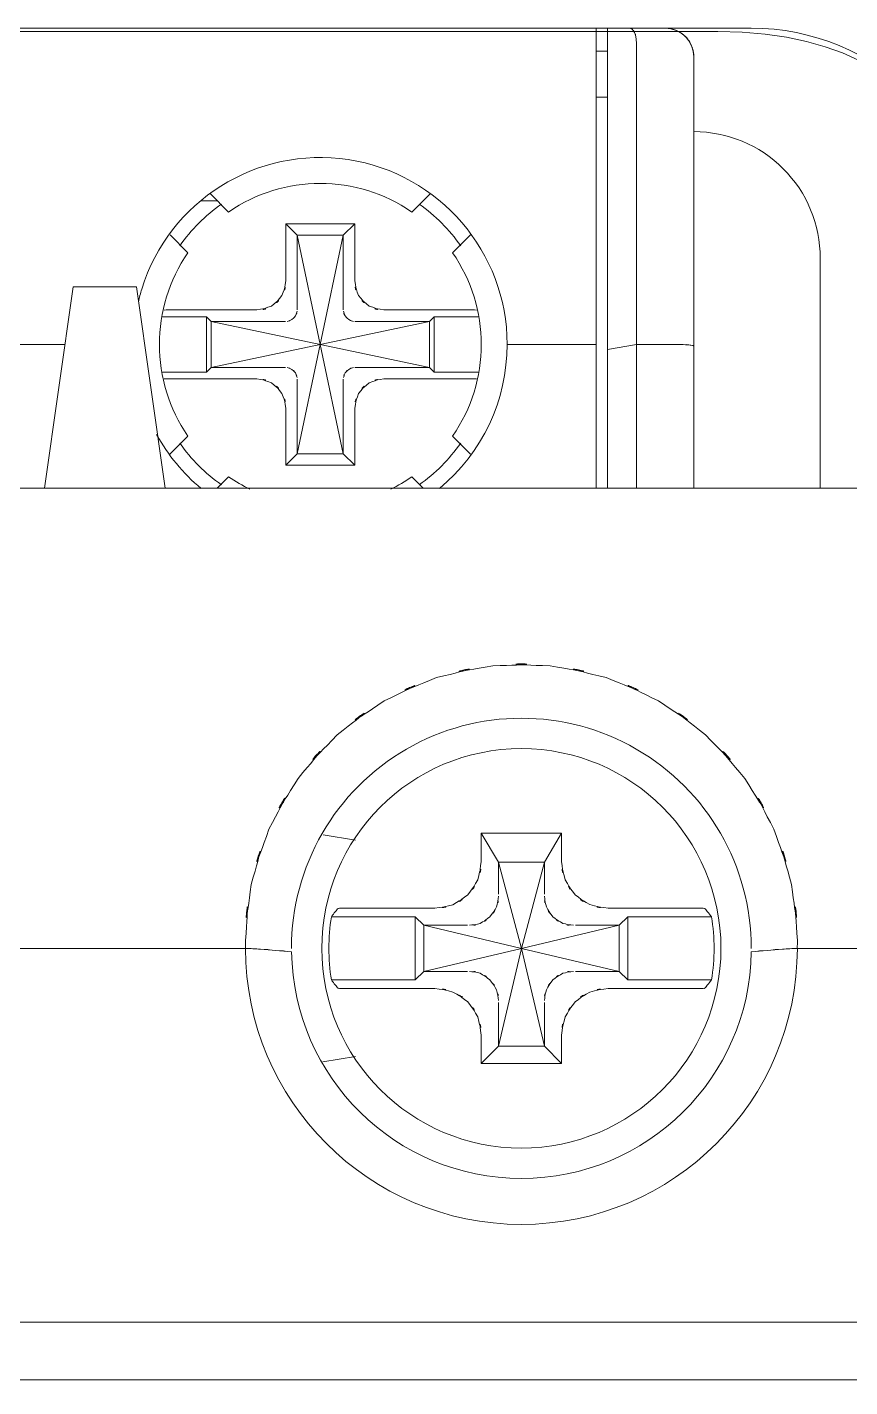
# Model space of a CAD drawing. Header units: millimetres. Extents: x 41 to 1635, y 11 to 1528.
# Drawn here: x 516.48 to 532.2, y 1172.71 to 1198.66 of the extents above; entities that cross this region are included whole.
import ezdxf

# ---------------------------------------------------------------- set-up
doc = ezdxf.new("R2010")
doc.units = ezdxf.units.MM
doc.header["$LTSCALE"] = 8
doc.layers.get('0').update_dxf_attribs({"linetype": 'CONTINUOUS'})
doc.layers.add('PDF_Geometry', color=7, linetype='CONTINUOUS')

# ---------------------------------------------------------------- blocks, each defined once
blk = doc.blocks.new('Contactor2')
at = {"layer": 'PDF_Geometry', "lineweight": 9}
for points in [[(-0.2415555277777912, 0), (-0.2444027777777933, 0), (-0.6933888333333584, 0), (-0.6962360833333037, 0)], [(-0.2444027777777933, 0), (-0.2444027777777933, -0.00352818055557691), (-0.2444027777777933, -0.0781529861111494), (-0.2444027777777933, -0.1136534027777998)], [(-0.2415555277777912, -0.1136534027777998), (-0.2415555277777912, -0.07937537500004055), (-0.2415555277777912, 0), (-0.2362221666666642, 0)], [(-0.2444027777777933, -0.00566695833333597), (-0.2415555277777912, -0.00566695833333597)], [(-0.2415555277777912, -0.07937537500004055), (-0.2344582916666695, -0.0781529861111494), (-0.2344582916666695, -0.00352818055557691)], [(-0.2444027777777933, -0.01704237500007366), (-0.2415555277777912, -0.01704237500007366)], [(-0.3419443749999687, -0.0426254305555176), (-0.3380694861111238, -0.0426254305555176)], [(-0.3040693055555721, -0.06243050000000494), (-0.3040693055555721, -0.04830594444445069), (-0.3211388055555631, -0.04830594444445069), (-0.3211388055555631, -0.06243050000000494)], [(-0.3211388055555631, -0.04830594444445069), (-0.318291555555561, -0.05115340277779978), (-0.318291555555561, -0.06958347222223438)], [(-0.318291555555561, -0.08668094444442431), (-0.318291555555561, -0.1051534027778871), (-0.3126110555555783, -0.0781529861111494), (-0.318291555555561, -0.05115340277779978), (-0.3069305416666452, -0.05115340277779978), (-0.3040693055555721, -0.04830594444445069)], [(-0.3069305416666452, -0.06958347222223438), (-0.3069305416666452, -0.05115340277779978), (-0.3126110555555783, -0.0781529861111494), (-0.3395970694444372, -0.07245891666661919), (-0.321166569444415, -0.07245891666661919)], [(-0.3808055416666889, -0.1136534027777998), (-0.3736943194444393, -0.06394450000004781), (-0.3580555416666584, -0.06394450000004781), (-0.3509582916667, -0.1136534027777998)], [(-0.3493054722222269, -0.06961144444449019), (-0.3283055555555734, -0.06961144444449019)], [(-0.2969027638889088, -0.06961144444449019), (-0.2758748749999995, -0.06961144444449019)], [(-0.3407359583333118, -0.07131958333343391), (-0.3516110277777784, -0.07131958333343391)], [(-0.3407359583333118, -0.08495840277782918), (-0.3407359583333118, -0.07131958333343391), (-0.3395970694444372, -0.07245891666661919), (-0.3395970694444372, -0.0838334861111889), (-0.321166569444415, -0.0838334861111889)], [(-0.3211388055555631, -0.1079728888889804), (-0.318291555555561, -0.1051534027778871), (-0.3069305416666452, -0.1051534027778871), (-0.3126110555555783, -0.0781529861111494), (-0.2856110416666411, -0.07245891666661919), (-0.2856110416666411, -0.0838334861111889), (-0.2844721527777665, -0.08495840277782918), (-0.2844721527777665, -0.07131958333343391)], [(-0.2735970833332999, -0.07131958333343391), (-0.2844721527777665, -0.07131958333343391), (-0.2856110416666411, -0.07245891666661919), (-0.3040555277777912, -0.07245891666661919)], [(-0.3893193194444393, -0.0781529861111494), (-0.3757222500000239, -0.0781529861111494)], [(-0.3040555277777912, -0.0838334861111889), (-0.2856110416666411, -0.0838334861111889), (-0.3126110555555783, -0.0781529861111494), (-0.3395970694444372, -0.0838334861111889), (-0.3407359583333118, -0.08495840277782918), (-0.3516110277777784, -0.08495840277782918)], [(-0.2344582916666695, -0.1136534027777998), (-0.2344582916666695, -0.0781529861111494), (-0.2245137916666522, -0.0781529861111494)], [(-0.3283055555555734, -0.08665297222228219), (-0.3493054722222269, -0.08665297222228219)], [(-0.3069305416666452, -0.08668094444442431), (-0.3069305416666452, -0.1051534027778871), (-0.3040693055555721, -0.1079728888889804)], [(-0.2758748749999995, -0.08665297222228219), (-0.2969027638889088, -0.08665297222228219)], [(-0.2735970833332999, -0.08495840277782918), (-0.2844721527777665, -0.08495840277782918)], [(-0.3211388055555631, -0.09384750000003805), (-0.3211388055555631, -0.1079728888889804), (-0.3040693055555721, -0.1079728888889804), (-0.3040693055555721, -0.09384750000003805)], [(-0.3119165555555696, -0.1992645277778138), (-0.3038749722222178, -0.2006115416667171)], [(-0.2728055277777912, -0.2058893888888633), (-0.2728055277777912, -0.1989169722222641), (-0.252930527777778, -0.1989169722222641), (-0.252930527777778, -0.2058893888888633)], [(-0.2728055277777912, -0.1989169722222641), (-0.268555527777778, -0.2060284166666406), (-0.2571805277777912, -0.2060284166666406), (-0.252930527777778, -0.1989169722222641)], [(-0.2571805277777912, -0.2139723055555578), (-0.2571805277777912, -0.2060284166666406), (-0.2628610416666675, -0.2273339166666801), (-0.268555527777778, -0.2060284166666406), (-0.268555527777778, -0.2139723055555578)], [(-0.3068194861111238, -0.2173894305556132), (-0.2842778055555755, -0.2173894305556132)], [(-0.2414304999999786, -0.2173894305556132), (-0.2189027916666646, -0.2173894305556132)], [(-0.2762222222222022, -0.2216390000000956), (-0.2870277777777801, -0.2216390000000956), (-0.2628610416666675, -0.2273339166666801), (-0.2870277777777801, -0.2330280000001039), (-0.2870277777777801, -0.2216390000000956), (-0.2891387916666872, -0.2195282083333723)], [(-0.2495138333333102, -0.2330280000001039), (-0.2387082777777891, -0.2330280000001039), (-0.2628610416666675, -0.2273339166666801), (-0.268555527777778, -0.2514860416666806), (-0.2571805277777912, -0.2514860416666806), (-0.2628610416666675, -0.2273339166666801), (-0.2387082777777891, -0.2216390000000956), (-0.2387082777777891, -0.2330280000001039), (-0.2365692916666831, -0.2351387916667136), (-0.2365692916666831, -0.2195282083333723)], [(-0.2842778055555755, -0.2372784166666406), (-0.3068194861111238, -0.2372784166666406)], [(-0.2189027916666646, -0.2372784166666406), (-0.2414304999999786, -0.2372784166666406)], [(-0.268555527777778, -0.2407082500000115), (-0.268555527777778, -0.2514860416666806), (-0.2728055277777912, -0.2557500277778217)], [(-0.2571805277777912, -0.2407082500000115), (-0.2571805277777912, -0.2514860416666806), (-0.252930527777778, -0.2557500277778217)], [(-0.252930527777778, -0.2487504861111347), (-0.252930527777778, -0.2557500277778217), (-0.2728055277777912, -0.2557500277778217), (-0.2728055277777912, -0.2487504861111347)], [(-0.3038749722222178, -0.2540554583333687), (-0.3119305555555343, -0.2553889027777814)], [(-0.1534582777777587, -0.3338894444444804), (-0.7843055694444274, -0.3338894444444804)]]:
    blk.add_lwpolyline(points, dxfattribs=at)
for points in [[(-0.2216527777777628, -0.002847472222242686, 0.06923595930962671), (-0.2232220972222194, -0.001333458333419912, 0.08122660930530984), (-0.2252222638888952, -0.0003340000000662258, 0.0790498631231946), (-0.2273472638888734, 0), (-0.2362221666666642, 0), (-0.2273472638888734, 0), (-0.2060415416666501, 0, -0.4143136543486686), (-0.1492082777777455, -0.05683391666661919)], [(-0.2273472638888734, 0, -0.4130928227342515), (-0.2202360416666806, -0.007111444444490189), (-0.2202360416666806, -0.07852766666667321), (-0.2202360416666806, -0.1136534027777998)], [(-0.1889860416666806, -0.1136534027777998), (-0.1889860416666806, -0.05683391666661919, 0.4142442609788229), (-0.2202360416666806, -0.02556950000007419)], [(-0.2664027777777846, -0.0781529861111494, 0.8596396196227543), (-0.3567530068780229, -0.06447440532906512, 0.01912810335410667), (-0.3575555972223015, -0.06761169444439474)], [(-0.3397360833333209, -0.04097240277781111), (-0.3352500000000305, -0.04543051388895947, -0.3123067119616016), (-0.2899583194444517, -0.04543051388895947), (-0.2854722361111044, -0.04097240277781111)], [(-0.3497638750000078, -0.1052644583332949), (-0.3453193194444566, -0.1008054999999786, -0.3116805230595352), (-0.3453193194444566, -0.05548605555554786), (-0.349736111111099, -0.05105591666665532)], [(-0.2754444583333111, -0.05105591666665532), (-0.2798887916666786, -0.05548605555554786, -0.3121365451431568), (-0.2798887916666786, -0.1008054999999786), (-0.2754444583333111, -0.1052644583332949)], [(-0.2831526805555882, -0.1137229166666884, 0.2235223477948356), (-0.2664027777777846, -0.0781529861111494), (-0.2444027777777933, -0.0781529861111494)], [(-0.3300139027777504, -0.113903472222205, -0.03855407357889107), (-0.3352500000000305, -0.1108474861111972), (-0.3380694861111238, -0.1136534027777998)], [(-0.2871388333333584, -0.1136534027777998), (-0.2899583194444517, -0.1108474861111972, -0.0387101121287113), (-0.2951666527777661, -0.1139034722223187)], [(-0.2762222222222022, -0.2330280000001039), (-0.2870277777777801, -0.2330280000001039), (-0.2891387916666872, -0.2351387916667136), (-0.3098333194444649, -0.2351387916667136, -0.08273767262502696), (-0.3098333194444649, -0.2195282083333723), (-0.2891387916666872, -0.2195282083333723), (-0.2891387916666872, -0.2351387916667136)], [(-0.2495138333333102, -0.2216390000000956), (-0.2387082777777891, -0.2216390000000956), (-0.2365692916666831, -0.2195282083333723), (-0.2159027500000548, -0.2195282083333723, -0.08408157926966128), (-0.2159027499999979, -0.2351387916667136), (-0.2365692916666831, -0.2351387916667136)], [(-0.7885971111111303, -0.2277086111112112), (-0.7885971111116987, -0.323958513888897, -0.4144878227867246), (-0.7843055694444274, -0.3196809583333788), (-0.1534582777777587, -0.3196809583331515, -0.4152934030877152), (-0.1492082777777455, -0.323958513888897), (-0.1492082777777455, -0.2277086111112112), (-0.1492082777777455, -0.323958513888897), (-0.1492082777777455, -0.3356526805555404)], [(-0.4043888472222079, -0.227528055555581, 0.002589240893631652), (-0.4006805416666452, -0.2273339166666801), (-0.3310832916666868, -0.2273339166666801, 0.999587610104362), (-0.1946527638888824, -0.2273339166666801), (-0.1534582777777587, -0.2273339166666801)]]:
    blk.add_lwpolyline(points, format="xyb", dxfattribs=at)
blk.add_lwpolyline([(-0.1563055277777607, -0.1136534027777998), (-0.7814583194444253, -0.1136534027777998)], close=True, dxfattribs=at)
blk.add_circle((-0.2628874413558719, -0.2273350795811666), 0.04934577470291374, dxfattribs=at)
for centre, radius, start, end in [((-0.3128341109537018, -0.0779564463925908), 0.04212462929400537, 125.0528971138177, 144.9494998349133), ((-0.3126753191482408, -0.07819163789872619), 0.04250637746441797, 35.07677364659045, 54.76605295307002), ((-0.3125695746061865, -0.0781626713960577), 0.04618586835239558, 208.7665882698254, 230.3483025105373), ((-0.3124815237891312, -0.07798333695950532), 0.04261586927344563, 215.1663672077262, 234.831313162206), ((-0.3130354672625231, -0.07774155603010513), 0.0430076322910229, 305.349776889181, 324.807319191534), ((-0.2628830116901213, -0.2273279244268451), 0.05684147033933121, 359.9939598667409, 180.021134225604), ((-0.3081826181746692, 0.1732224174279509), 0.4012104405792221, 266.7278382332551, 267.2561735653577), ((-0.262859905462733, -0.2273465257185308), 0.05682674651906592, 180.8411819776516, 359.1305089655899), ((-0.216367094400141, 0.1519255556318058), 0.3798805858130675, 272.7167883121022, 273.2768665972661)]:
    blk.add_arc(centre, radius, start, end, dxfattribs=at)
for points in [[(-0.2354861388888594, -0.0002780555555546016), (-0.2365415416667247, 0.0002356527777465089), (-0.2350972499999671, -0.0003060277776967268), (-0.2362221666666073, 0)], [(-0.2349304583333378, -0.001041847222268188), (-0.2357082361111225, 0.0001661388887441717), (-0.2345693333332974, -0.001361430555562038), (-0.2354861388888594, -0.0002780555555546016)], [(-0.2345555555556302, -0.002181166666559875), (-0.2350554999999304, -0.0004586249999647407), (-0.2343194722221824, -0.002736416666721198), (-0.2349304583333378, -0.001041847222268188)], [(-0.2344582916666695, -0.00352818055557691), (-0.2345693333332974, -0.001514013888936461), (-0.234347236111148, -0.004180916666655321), (-0.2345555555556302, -0.002181166666559875)], [(-0.2206111527777921, -0.004833652777733732), (-0.2208054861110895, -0.00420888888902482), (-0.2211388472222779, -0.003611249999948996), (-0.2215137499999855, -0.00306956944450576)], [(-0.2202360416666806, -0.007111444444490189), (-0.2202360416666806, -0.006402763888900154), (-0.2203748472221605, -0.005694930555591782), (-0.2205694027778691, -0.005027777777740994)], [(-0.3220693750000692, -0.06606972222220975), (-0.3202499861110937, -0.06073676388905369), (-0.3221526666667387, -0.0679728194445488), (-0.3211388055555062, -0.06243050000011863)], [(-0.3040693055555721, -0.06243050000011863), (-0.3030416666666724, -0.06795841666667002), (-0.3049583472221684, -0.06073676388905369), (-0.3031387361111229, -0.06605615277771903)], [(-0.3246805416666803, -0.06866709722226005), (-0.3204583055555759, -0.0650694166665744), (-0.3256944027776854, -0.07027775000005931), (-0.3220693750000692, -0.06606972222220975)], [(-0.3031387361111229, -0.06605615277771903), (-0.2995139166666831, -0.07027775000005931), (-0.3047222500000544, -0.06505584722231106), (-0.3005000138888363, -0.06866709722226005)], [(-0.3493054722222269, -0.06961144444449019), (-0.3499444305556381, -0.06961144444449019), (-0.3505554166666798, -0.06959788888889307), (-0.35118061111109, -0.06965298611112303)], [(-0.3283055555556302, -0.06961144444449019), (-0.3227776388888515, -0.06859758333348509), (-0.3299861527777921, -0.07048629166661158), (-0.3246805416666803, -0.06866709722226005)], [(-0.3187359722222709, -0.07109748611105715), (-0.3179859583333382, -0.06938934722211343), (-0.3188472361110826, -0.07172224999999344), (-0.3183055416667457, -0.06993104166667763)], [(-0.3068750138888845, -0.06993104166667763), (-0.3063055694443619, -0.07172224999999344), (-0.3072221527778538, -0.06938934722211343), (-0.3064443750000692, -0.07109748611105715)], [(-0.3005000138888363, -0.06866709722226005), (-0.2951944166667317, -0.07048629166661158), (-0.3024304722222269, -0.06859758333348509), (-0.296902763888852, -0.06961144444449019)], [(-0.2739999583333201, -0.06965298611112303), (-0.2746249305555466, -0.06959788888889307), (-0.2752638888888441, -0.06961144444449019), (-0.2758748749999995, -0.06961144444449019)], [(-0.3208054444444315, -0.07244450000007419), (-0.3190000277778609, -0.07188924999991286), (-0.3213611111110595, -0.07276408333336803), (-0.3196387777778682, -0.07200029166665445)], [(-0.3196387777778682, -0.07200029166665445), (-0.3182222500000762, -0.07073636111113046), (-0.3200138888888659, -0.07251401388884915), (-0.3187359722222709, -0.07109748611105715)], [(-0.3064443750000692, -0.07109748611105715), (-0.3051666666666506, -0.07251401388884915), (-0.3069720833333349, -0.07073636111113046), (-0.3055555555555429, -0.07200029166665445)], [(-0.3055555555555429, -0.07200029166665445), (-0.3038472083334227, -0.07276408333336803), (-0.3061665416665846, -0.07188924999991286), (-0.3044026666666468, -0.07244450000007419)], [(-0.2228749583333638, -0.07818095833340521), (-0.2253193333333456, -0.078125), (-0.2220554305555424, -0.07818095833340521), (-0.224513791666709, -0.07815298611103572)], [(-0.2214859861111336, -0.0782640277777773), (-0.2235139166666613, -0.07811144444440288), (-0.2207499583333856, -0.0782640277777773), (-0.2228749583333638, -0.07818095833340521)], [(-0.2205831666666427, -0.07837508333341248), (-0.2220276666665768, -0.07819451388877496), (-0.2201805138889767, -0.07844459722218744), (-0.2214859861111336, -0.0782640277777773)], [(-0.2202360416666806, -0.07852766666655953), (-0.2206389027777504, -0.07825047222218018), (-0.2199999444444529, -0.07852766666655953), (-0.2205831666666427, -0.07837508333341248)], [(-0.3196387777778682, -0.08429209722226005), (-0.3213611111110595, -0.08352831944444006), (-0.3190000277778609, -0.08441670833326498), (-0.3208054444444315, -0.08384790277773391)], [(-0.3187359722222709, -0.08519491666675094), (-0.3200138888888659, -0.08376397222218657), (-0.3182222500000762, -0.08556959722227475), (-0.3196387777778682, -0.08429209722226005)], [(-0.3055555555555429, -0.08429209722226005), (-0.3069720833333349, -0.08556959722227475), (-0.3051666666666506, -0.08376397222218657), (-0.3064443750000692, -0.08519491666675094)], [(-0.3044026666666468, -0.08384790277773391), (-0.3061665416665846, -0.08441670833326498), (-0.3038472083334227, -0.08352831944444006), (-0.3055555555555429, -0.08429209722226005)], [(-0.35118061111109, -0.08663941666668507), (-0.3505554166666798, -0.0866665416667729), (-0.3499444305556381, -0.08665297222228219), (-0.3493054722222269, -0.08665297222228219)], [(-0.3246805416666803, -0.08762529166665445), (-0.3299861527777921, -0.08579169444442414), (-0.3227638611111843, -0.0877083750001475), (-0.3283055555556302, -0.08665297222228219)], [(-0.3220693750000692, -0.09022268055559834), (-0.3256804166666143, -0.08601380555546712), (-0.3204583055555759, -0.09125011111109416), (-0.3246805416666803, -0.08762529166665445)], [(-0.3183055416667457, -0.08634780555553334), (-0.3188472361110826, -0.08458370833341178), (-0.3179859583333382, -0.08690305555546729), (-0.3187359722222709, -0.08519491666675094)], [(-0.3064443750000692, -0.08519491666675094), (-0.3072221527778538, -0.08690305555546729), (-0.3063055694443619, -0.08458370833341178), (-0.3068750138888845, -0.08634780555553334)], [(-0.3005000138888363, -0.08762529166665445), (-0.3047222500000544, -0.09125011111109416), (-0.2994861527778312, -0.08601380555546712), (-0.3031109722222709, -0.09022268055559834)], [(-0.296902763888852, -0.08665297222228219), (-0.3024304722222269, -0.08769480555565679), (-0.2951944166667317, -0.08580611111119651), (-0.3005000138888363, -0.08762529166665445)], [(-0.2758748749999995, -0.08665297222228219), (-0.2752638888888441, -0.08665297222228219), (-0.2746249305555466, -0.0866665416667729), (-0.2739999583333201, -0.08663941666668507)], [(-0.3211388055555062, -0.09384750000003805), (-0.3221526666667387, -0.08833398611113807), (-0.3202499861110937, -0.09555562500008818), (-0.3220693750000692, -0.09022268055559834)], [(-0.3031109722222709, -0.09022268055559834), (-0.3049583472221684, -0.09555562500008818), (-0.3030416666666724, -0.08831956944459307), (-0.3040693055555721, -0.09384750000003805)], [(-0.2838471666666464, -0.1604588888890248), (-0.3035138472222343, -0.1685002777778664), (-0.2776109861111991, -0.157028208333486), (-0.2968054861111113, -0.1662089166666192)], [(-0.269972263888917, -0.1575419166665597), (-0.2909166527778098, -0.1613193194443738), (-0.2631526527777623, -0.1554726527779167), (-0.2838471666666464, -0.1604588888890248)], [(-0.2557777777777801, -0.15752836111119), (-0.2770970694444941, -0.1569171527778508), (-0.2486665555555874, -0.156902749999972), (-0.269972263888917, -0.1575419166665597)], [(-0.2419166527778316, -0.1604588888890248), (-0.2625694305555726, -0.1554726527779167), (-0.2348471666666683, -0.1613193194443738), (-0.2557777777777801, -0.15752836111119)], [(-0.2289443472221819, -0.1662089166666192), (-0.2481388472222079, -0.157028208333486), (-0.2222222222222854, -0.1685002777778664), (-0.2419166527778316, -0.1604588888890248)], [(-0.2968054861111113, -0.1662089166666192), (-0.3145832500000552, -0.1782641944444094), (-0.2913888333333716, -0.1614998750001178), (-0.3084028055556018, -0.1745834444445791)], [(-0.2173332638889178, -0.1745834444445791), (-0.234375, -0.1614998750001178), (-0.2111943611110974, -0.1782641944444094), (-0.2289443472221819, -0.1662089166666192)], [(-0.3084028055556018, -0.1745834444445791), (-0.3234165972222627, -0.1902923611110054), (-0.3040277638889393, -0.1687783194445274), (-0.3180972222222636, -0.1853476666667575)], [(-0.2076388472222561, -0.1853476666667575), (-0.2217360555555388, -0.168763902777755), (-0.2023054722222923, -0.190277958333354), (-0.2173332638889178, -0.1745834444445791)], [(-0.3180972222222636, -0.1853476666667575), (-0.3294722222223072, -0.203903208333486), (-0.3150416527777224, -0.1787363749999713), (-0.3253055138889067, -0.1979166666667425)], [(-0.2004305555554993, -0.1979166666667425), (-0.2106944166666835, -0.1787228055554806), (-0.1962638472222125, -0.203903208333486), (-0.2076388472222561, -0.1853476666667575)], [(-0.3253055138889067, -0.1979166666667425), (-0.3324305138888803, -0.2181667777776966), (-0.3237359722221527, -0.1909306944444324), (-0.329666555555491, -0.2115554861111377)], [(-0.1960972638888734, -0.2115419305555406), (-0.2020138611111406, -0.1909171249999417), (-0.193333305555484, -0.2181667777776966), (-0.2004305555554993, -0.1979166666667425)], [(-0.329666555555491, -0.2115554861111377), (-0.3323472361111044, -0.2322082638888787), (-0.3295555138889767, -0.2045839166667065), (-0.3310832916666868, -0.2253613055554524)], [(-0.2736805833333165, -0.2103754722222675), (-0.2720277500000066, -0.2037226388888485), (-0.2737361111111341, -0.2126948055556568), (-0.2728055277777912, -0.2058893888888633)], [(-0.2529305277777212, -0.2058893888888633), (-0.2519999583333856, -0.2126668333332873), (-0.2537083055555058, -0.2037226388888485), (-0.2520554861110895, -0.2103754722222675)], [(-0.1946527638889393, -0.2253613055554524), (-0.1962083194445086, -0.2045695000001615), (-0.1933888333334153, -0.2322082638888787), (-0.1960972638888734, -0.2115419305555406)], [(-0.2761249583332983, -0.2140833611110793), (-0.2721527916665991, -0.2087360000000444), (-0.2770415416666765, -0.2161534722222314), (-0.2736805833333165, -0.2103754722222675)], [(-0.2520554861110895, -0.2103754722222675), (-0.2486943194444393, -0.2161390555556864), (-0.2535832777776932, -0.2087360000000444), (-0.2496111111111077, -0.2140833611110793)], [(-0.2798332638889178, -0.2165417222222459), (-0.274055486111024, -0.213180555555482), (-0.2814583194443685, -0.2180421666666916), (-0.2761249583332983, -0.2140833611110793)], [(-0.2690416944443541, -0.2170978194444615), (-0.268055597222201, -0.2132085277778515), (-0.2690694583333197, -0.2184448333332512), (-0.2685555277777212, -0.2144724583333755)], [(-0.2571943055555721, -0.2144724583333755), (-0.256680597222271, -0.218416861111109), (-0.2576666944444241, -0.2132229305555029), (-0.2567083611111229, -0.2170834027779165)], [(-0.2496111111111077, -0.2140833611110793), (-0.2442777361110302, -0.2180421666666916), (-0.2516805833332683, -0.2131669861112186), (-0.245916583333269, -0.2165281527777552)], [(-0.3093333749999374, -0.2188610555556352), (-0.3085833611111184, -0.2178895833333172), (-0.3095972222222372, -0.219180638888929), (-0.3088332222222334, -0.2182227361111018)], [(-0.3088332222222334, -0.2182227361111018), (-0.3080694444444134, -0.2172504027778359), (-0.3090970833333131, -0.2185423194443956), (-0.3083193055555284, -0.2175835555556205)], [(-0.3078471249999666, -0.2174309722222461), (-0.308611125000084, -0.2175700000000234), (-0.3076250277778172, -0.2172919444444688), (-0.3083193055555284, -0.2175835555556205)], [(-0.3068194861110669, -0.2173894305556132), (-0.3083193055555284, -0.2174589444443882), (-0.3063055694443619, -0.2173478888889804), (-0.3078471249999666, -0.2174309722222461)], [(-0.2842778055555755, -0.2173894305556132), (-0.2775277083334231, -0.2164586388889802), (-0.2864721111110384, -0.2181667777776966), (-0.2798332638889178, -0.2165417222222459)], [(-0.2706665416666283, -0.2195561805556281), (-0.2680138472222779, -0.2160144444444541), (-0.2712637638888964, -0.2209031944444177), (-0.2690416944443541, -0.2170978194444615)], [(-0.2567083611111229, -0.2170834027779165), (-0.2544720972222194, -0.2208887777778727), (-0.2577222222222417, -0.2160000277776817), (-0.2550970694444459, -0.219528208333486)], [(-0.245916583333269, -0.2165281527777552), (-0.2392499722221828, -0.2181667777776966), (-0.2482361250000622, -0.2164586388889802), (-0.2414304999999786, -0.2173894305556132)], [(-0.2179027083333267, -0.2174309722222461), (-0.2194304999999304, -0.2173478888889804), (-0.2174165555555874, -0.2174589444443882), (-0.2189027916666646, -0.2173894305556132)], [(-0.2174165555555874, -0.2175835555556205), (-0.2181110416667025, -0.2172919444444688), (-0.2171249444444356, -0.2175700000000234), (-0.2179027083333267, -0.2174309722222461)], [(-0.2174165555555874, -0.2175835555556205), (-0.2166527638888738, -0.2185423194443956), (-0.2176666249999926, -0.2172504027778359), (-0.2169305972221309, -0.2182227361111018)], [(-0.2169305972221309, -0.2182227361111018), (-0.2161248472222042, -0.219180638888929), (-0.2171389305555067, -0.2178895833333172), (-0.2164026944443549, -0.2188610555556352)], [(-0.3098333194444649, -0.219528208333486), (-0.3090970833333131, -0.2185423194443956), (-0.3100831805555799, -0.2198477916667798), (-0.3093333749999374, -0.2188610555556352)], [(-0.275736069444406, -0.2216390000000956), (-0.2717639027777068, -0.2211388611110578), (-0.2769860138888589, -0.2221111805556575), (-0.273111125000014, -0.2211812361110788)], [(-0.273111125000014, -0.2211812361110788), (-0.2693055416666539, -0.2189449861111825), (-0.2741942916667313, -0.2221806944444324), (-0.2706665416666283, -0.2195561805556281)], [(-0.2550970694444459, -0.219528208333486), (-0.251541555555491, -0.2221806944444324), (-0.2564442916667531, -0.2189034444445497), (-0.2526249305554984, -0.2211532638889366)], [(-0.2526249305554984, -0.2211532638889366), (-0.2487500555555471, -0.2221111805556575), (-0.2539999166666576, -0.2211388611110578), (-0.250027763888852, -0.2216390000000956)], [(-0.2164026944443549, -0.2188610555556352), (-0.2156249166666839, -0.2198477916667798), (-0.2166527638888738, -0.2185423194443956), (-0.2159027500000548, -0.219528208333486)], [(-0.3310832916666868, -0.2253613055554524), (-0.3310832916666868, -0.2268473333333532), (-0.3310832916666868, -0.2248611527777484), (-0.3310832916666868, -0.2263471944445428)], [(-0.1946527638889393, -0.2263471944445428), (-0.1946527638889393, -0.2248611527777484), (-0.1946527638889393, -0.2268473333333532), (-0.1946527638889393, -0.2253613055554524)], [(-0.3310832916666868, -0.2263471944445428), (-0.3310415416666501, -0.227819666666619), (-0.3310832916666868, -0.2258478888888931), (-0.3310555277777212, -0.2273339166667938)], [(-0.3235971666666728, -0.2278332222222161), (-0.329263902777825, -0.2273339166667938), (-0.3216944722222479, -0.2279722499999934), (-0.3273887638889619, -0.2275280555554673)], [(-0.3196805277777912, -0.22815280555551), (-0.3255415972222409, -0.2276526666666996), (-0.3177498750000041, -0.2283198055556568), (-0.3235971666666728, -0.2278332222222161)], [(-0.2021389027778469, -0.2278332222222161), (-0.2079859861111117, -0.2283198055556568), (-0.2002082361110524, -0.2276526666666996), (-0.2060415416666501, -0.22815280555551)], [(-0.1983610833333387, -0.2275280555554673), (-0.2040415833333782, -0.2279722499999934), (-0.1964721666666946, -0.2273339166667938), (-0.2021389027778469, -0.2278332222222161)], [(-0.1947082916666432, -0.2273339166667938), (-0.1946249999999736, -0.2258478888888931), (-0.1947082916666432, -0.227819666666619), (-0.1946527638889393, -0.2263471944445428)], [(-0.3093333749999374, -0.2357923750000737), (-0.3100831805555799, -0.2348200555557014), (-0.3090970833333131, -0.2361255277778582), (-0.3098333194444649, -0.2351387916667136)], [(-0.2730971388888292, -0.2335001666667722), (-0.2769860138888589, -0.2325278472221726), (-0.2717361388889685, -0.2335281388889143), (-0.275736069444406, -0.2330144305556132)], [(-0.2706665416666283, -0.2351252361111165), (-0.2741665277777656, -0.2324863055555397), (-0.2692777777778019, -0.2357500000000528), (-0.2730971388888292, -0.2335001666667722)], [(-0.2690139305556158, -0.2375835972222831), (-0.2712637638888964, -0.2337917777776966), (-0.2680138472222779, -0.2386669583333969), (-0.2706665416666283, -0.2351252361111165)], [(-0.2550693055555939, -0.2351252361111165), (-0.2577222222222417, -0.2386389861112548), (-0.2544443333332538, -0.2337782222223268), (-0.2567083611111229, -0.23755561111102)], [(-0.2526249305554984, -0.2335001666667722), (-0.2564165277777875, -0.235736430555562), (-0.251541555555491, -0.2324863055555397), (-0.2550693055555939, -0.2351252361111165)], [(-0.250027763888852, -0.2330144305556132), (-0.2539583888889183, -0.2335281388889143), (-0.2487500555555471, -0.2325422500000514), (-0.2526249305554984, -0.2335001666667722)], [(-0.2159027500000548, -0.2351387916667136), (-0.2166527638888738, -0.2361255277778582), (-0.2156249166666839, -0.2348200555557014), (-0.2164026944443549, -0.2357923750000737)], [(-0.3088332222222334, -0.2364451111111521), (-0.3095972222222372, -0.2354727916667798), (-0.3085833611111184, -0.2367782638889366), (-0.3093333749999374, -0.2357923750000737)], [(-0.3083193055555284, -0.2370978472222305), (-0.3090970833333131, -0.2361255277778582), (-0.3080694444444134, -0.2374030277778729), (-0.3088332222222334, -0.2364451111111521)], [(-0.3083193055555284, -0.2370978472222305), (-0.3076250277778172, -0.2373750555555034), (-0.308611125000084, -0.2371114166667212), (-0.3078471249999666, -0.237222472222129)], [(-0.3078471249999666, -0.237222472222129), (-0.3063055694443619, -0.2373199583335008), (-0.3083193055555284, -0.2372089027778657), (-0.3068194861110669, -0.2372784166666406)], [(-0.2798054999999522, -0.2381252777777263), (-0.2864721111110384, -0.2364866527777849), (-0.2775139305555285, -0.2382083472223258), (-0.2842778055555755, -0.2372784166666406)], [(-0.2761249583332983, -0.2405836388888929), (-0.2814583194443685, -0.2366112638887898), (-0.274055486111024, -0.2415000138889809), (-0.2798054999999522, -0.2381252777777263)], [(-0.2685555277777212, -0.2401809722223334), (-0.2690416944443541, -0.236236583333266), (-0.2680833611110529, -0.2414449166667509), (-0.2690139305556158, -0.2375835972222831)], [(-0.2567083611111229, -0.23755561111102), (-0.2576666944444241, -0.2414584722223481), (-0.256680597222271, -0.236222166666721), (-0.2571943055555721, -0.2401809722223334)], [(-0.245916583333269, -0.2381252777777263), (-0.2516805833332683, -0.2414864444444902), (-0.2442777361110302, -0.2366112638887898), (-0.2496111111111077, -0.2405836388888929)], [(-0.2414304999999786, -0.2372784166666406), (-0.2482221388888775, -0.2382083472223258), (-0.2392499722221828, -0.2364866527777849), (-0.245916583333269, -0.2381252777777263)], [(-0.2189027916666646, -0.2372784166666406), (-0.2174165555555874, -0.2372089027778657), (-0.2194304999999304, -0.2373199583335008), (-0.2179027083333267, -0.237222472222129)], [(-0.2179027083333267, -0.237222472222129), (-0.2171249444444356, -0.2371114166667212), (-0.2181110416667025, -0.2373750555555034), (-0.2174165555555874, -0.2370978472222305)], [(-0.2169305972221309, -0.2364451111111521), (-0.2176666249999926, -0.2374030277778729), (-0.2166527638888738, -0.2361255277778582), (-0.2174165555555874, -0.2370978472222305)], [(-0.2164026944443549, -0.2357923750000737), (-0.2171389305555067, -0.2367782638889366), (-0.2161248472222042, -0.2354727916667798), (-0.2169305972221309, -0.2364451111111521)], [(-0.2736805833333165, -0.2442923749999864), (-0.2770415416666765, -0.2385279444445132), (-0.2721527916665991, -0.2459165833333827), (-0.2761249583332983, -0.2405836388888929)], [(-0.2496111111111077, -0.2405836388888929), (-0.2535832777776932, -0.2459165833333827), (-0.2486943194444393, -0.2385279444445132), (-0.2520554861110895, -0.2442779583334413)], [(-0.2728055277777912, -0.248750486111021), (-0.2737361111111341, -0.2419865972221942), (-0.2720277500000066, -0.2509443611111237), (-0.2736805833333165, -0.2442923749999864)], [(-0.2520554861110895, -0.2442779583334413), (-0.2537083055555058, -0.2509443611111237), (-0.2519999583333856, -0.2419865972221942), (-0.2529305277777212, -0.248750486111021)]]:
    blk.add_open_spline(points, degree=3, dxfattribs=at)
at = {"layer": 'PDF_Geometry', "lineweight": 20}
for points in [[(-0.2143054583333424, -0.0008477222222609271), (-0.2808611111111077, -0.0008477222222609271), (-0.7166249999999081, -0.0008477222222609271), (-0.7166249999999081, -0.0008477222222609271)], [(-0.1483332361111707, -0.05813938888877601), (-0.1483332361111707, -0.05813938888877601), (-0.1477499999999736, -0.0008477222222609271), (-0.2143054583333424, -0.0008477222222609271)]]:
    blk.add_open_spline(points, degree=3, dxfattribs=at)

msp = doc.modelspace()

# ---------------------------------------------------------------- block references
at = {"xscale": 77.2830491534508, "yscale": 77.2830491534508, "zscale": 77.2830491534508}
msp.add_blockref('Contactor2', (546.2407617185845, 1198.6465663714), dxfattribs=at)

doc.saveas('drawing.dxf')
